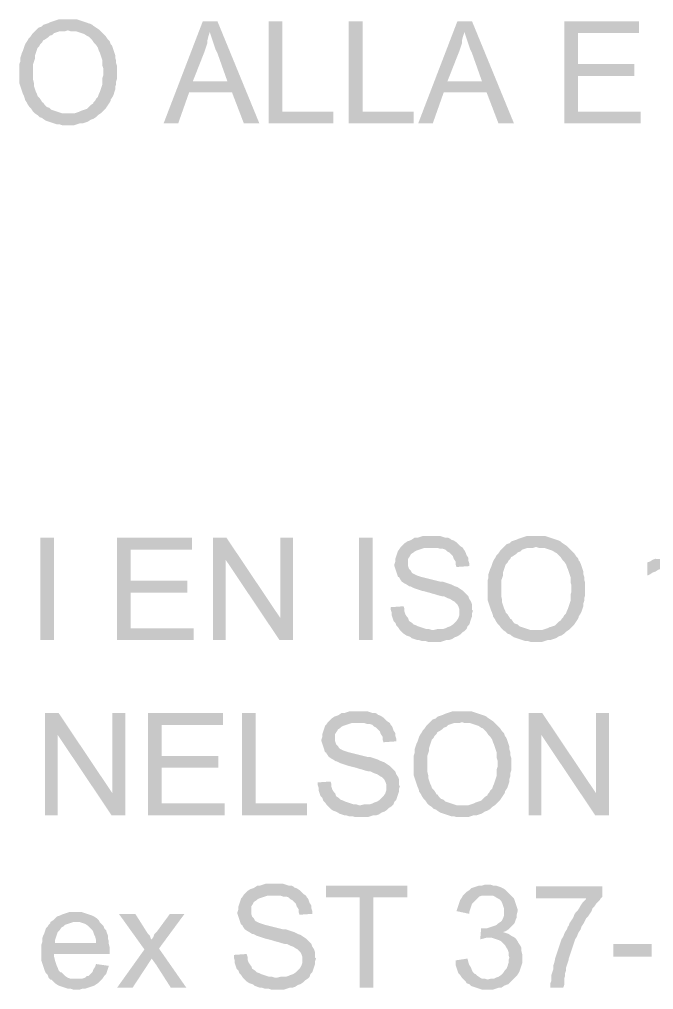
# Model space of a CAD drawing. Header units: millimetres. Extents: x -35.3 to 0.3, y 0.4 to 20.6.
# Drawn here: x -33.808 to -33.229, y 4.628 to 5.514 of the extents above; entities that cross this region are included whole.
import ezdxf

# ---------------------------------------------------------------- set-up
doc = ezdxf.new("R2010")
doc.units = ezdxf.units.MM
doc.layers.add('PDF _Riempimenti solidi', color=7, linetype='Continuous')

msp = doc.modelspace()

# ---------------------------------------------------------------- hatches: boundary and pattern name
at = {"layer": 'PDF _Riempimenti solidi', "transparency": 33554559}
for points in [[(-33.7635, 5.51351), (-33.77183, 5.51351), (-33.77433, 5.51267), (-33.77683, 5.51184), (-33.77933, 5.51101), (-33.781, 5.51017), (-33.7835, 5.50934), (-33.786, 5.50851), (-33.78767, 5.50684), (-33.79017, 5.50601), (-33.79183, 5.50434), (-33.7635, 5.50351), (-33.761, 5.50267), (-33.756, 5.50267), (-33.7535, 5.50184), (-33.751, 5.50101), (-33.7485, 5.50017), (-33.746, 5.49851), (-33.74433, 5.49767), (-33.741, 5.49434), (-33.73933, 5.49184), (-33.73767, 5.49017), (-33.736, 5.48767), (-33.73517, 5.48517), (-33.73433, 5.48351), (-33.73183, 5.47601), (-33.73183, 5.47101), (-33.731, 5.46851), (-33.731, 5.46267), (-33.73183, 5.46017), (-33.73183, 5.45434), (-33.73267, 5.45184), (-33.7335, 5.44934), (-33.73433, 5.44684), (-33.73517, 5.44517), (-33.736, 5.44267), (-33.73767, 5.44101), (-33.7385, 5.43934), (-33.74017, 5.43767), (-33.74017, 5.43684), (-33.74267, 5.43517), (-33.74433, 5.43351), (-33.746, 5.43184), (-33.7485, 5.43101), (-33.751, 5.43017), (-33.75267, 5.42934), (-33.75517, 5.42851), (-33.75767, 5.42767), (-33.7635, 5.42767), (-33.7335, 5.42767), (-33.73183, 5.42934), (-33.73017, 5.43101), (-33.7285, 5.43267), (-33.72683, 5.43517), (-33.72517, 5.43767), (-33.72433, 5.43934), (-33.72433, 5.44017), (-33.72267, 5.44267), (-33.72183, 5.44434), (-33.721, 5.44684), (-33.72017, 5.44934), (-33.72017, 5.45184), (-33.71933, 5.45434), (-33.71933, 5.45684), (-33.7185, 5.45934), (-33.7185, 5.47101), (-33.71933, 5.47351), (-33.71933, 5.47601), (-33.72017, 5.47851), (-33.72017, 5.48101), (-33.721, 5.48351), (-33.72183, 5.48601), (-33.72267, 5.48851), (-33.7235, 5.49017), (-33.72433, 5.49101), (-33.72517, 5.49351), (-33.72683, 5.49517), (-33.7285, 5.49767), (-33.73017, 5.49934), (-33.7335, 5.50267), (-33.73517, 5.50434), (-33.73767, 5.50601), (-33.74017, 5.50767), (-33.741, 5.50851), (-33.74267, 5.50934), (-33.74517, 5.51017), (-33.74767, 5.51101), (-33.75017, 5.51184), (-33.75267, 5.51267), (-33.75517, 5.51351), (-33.76017, 5.51351)], [(-33.62683, 5.51184), (-33.64017, 5.51184), (-33.676, 5.41851), (-33.66267, 5.41851), (-33.65267, 5.44684), (-33.6135, 5.44684), (-33.64933, 5.45684), (-33.6385, 5.48434), (-33.63767, 5.48684), (-33.63683, 5.48934), (-33.636, 5.49184), (-33.636, 5.49434), (-33.63517, 5.49767), (-33.6335, 5.50267)], [(-33.62683, 5.51184), (-33.6335, 5.50267), (-33.6335, 5.50101), (-33.63267, 5.49851), (-33.63183, 5.49601), (-33.631, 5.49351), (-33.63017, 5.49101), (-33.6285, 5.48601), (-33.62683, 5.48267), (-33.61767, 5.45684), (-33.64933, 5.45684), (-33.6135, 5.44684), (-33.60267, 5.41851), (-33.5885, 5.41851)], [(-33.56767, 5.51184), (-33.58017, 5.51184), (-33.58017, 5.41851), (-33.521, 5.41851), (-33.521, 5.42934), (-33.56767, 5.42934)], [(-33.49433, 5.51184), (-33.50683, 5.51184), (-33.50683, 5.41851), (-33.44767, 5.41851), (-33.44767, 5.42934), (-33.49433, 5.42934)], [(-33.39433, 5.51184), (-33.40767, 5.51184), (-33.4435, 5.41851), (-33.43017, 5.41851), (-33.42017, 5.44684), (-33.381, 5.44684), (-33.41683, 5.45684), (-33.406, 5.48434), (-33.40433, 5.48934), (-33.4035, 5.49184), (-33.4035, 5.49434), (-33.40267, 5.49767), (-33.40183, 5.50017), (-33.401, 5.50267)], [(-33.39433, 5.51184), (-33.401, 5.50267), (-33.401, 5.50101), (-33.3985, 5.49351), (-33.39767, 5.49101), (-33.39683, 5.48851), (-33.396, 5.48601), (-33.39433, 5.48267), (-33.38517, 5.45684), (-33.41683, 5.45684), (-33.381, 5.44684), (-33.37017, 5.41851), (-33.356, 5.41851)], [(-33.24183, 5.51184), (-33.31017, 5.51184), (-33.31017, 5.41851), (-33.24017, 5.41851), (-33.24017, 5.42934), (-33.29767, 5.42934), (-33.29767, 5.46184), (-33.246, 5.46184), (-33.246, 5.47267), (-33.29767, 5.47267), (-33.29767, 5.50101), (-33.24183, 5.50101)], [(-33.79183, 5.50434), (-33.7935, 5.50267), (-33.796, 5.50017), (-33.79767, 5.49767), (-33.79933, 5.49601), (-33.80017, 5.49434), (-33.80183, 5.49184), (-33.80267, 5.49017), (-33.80433, 5.48517), (-33.80517, 5.48351), (-33.806, 5.48101), (-33.80683, 5.47851), (-33.80683, 5.47517), (-33.80767, 5.47267), (-33.80767, 5.45517), (-33.80683, 5.45267), (-33.806, 5.45017), (-33.80517, 5.44767), (-33.80433, 5.44517), (-33.8035, 5.44351), (-33.80267, 5.44101), (-33.80267, 5.44017), (-33.801, 5.43767), (-33.80017, 5.43601), (-33.7985, 5.43351), (-33.79683, 5.43184), (-33.79517, 5.42934), (-33.7935, 5.42767), (-33.791, 5.42601), (-33.78933, 5.42434), (-33.78683, 5.42351), (-33.786, 5.42267), (-33.7835, 5.42101), (-33.7785, 5.41934), (-33.776, 5.41851), (-33.7735, 5.41767), (-33.771, 5.41767), (-33.7685, 5.41684), (-33.75767, 5.41684), (-33.75517, 5.41767), (-33.75267, 5.41851), (-33.75017, 5.41851), (-33.74767, 5.41934), (-33.74517, 5.42017), (-33.74267, 5.42184), (-33.74017, 5.42267), (-33.73767, 5.42434), (-33.736, 5.42601), (-33.7335, 5.42767), (-33.7685, 5.42767), (-33.771, 5.42851), (-33.7735, 5.42934), (-33.776, 5.43017), (-33.7785, 5.43101), (-33.78017, 5.43267), (-33.78267, 5.43351), (-33.78433, 5.43517), (-33.786, 5.43767), (-33.78683, 5.43767), (-33.78767, 5.43934), (-33.78933, 5.44184), (-33.791, 5.44351), (-33.79183, 5.44601), (-33.79267, 5.44767), (-33.7935, 5.45017), (-33.79433, 5.45267), (-33.79433, 5.45517), (-33.79517, 5.45851), (-33.79517, 5.47267), (-33.7935, 5.47767), (-33.7935, 5.48017), (-33.79267, 5.48267), (-33.79183, 5.48517), (-33.791, 5.48767), (-33.78933, 5.48934), (-33.7885, 5.49101), (-33.78683, 5.49267), (-33.786, 5.49434), (-33.78433, 5.49517), (-33.78183, 5.49684), (-33.78017, 5.49851), (-33.77767, 5.49934), (-33.776, 5.50101), (-33.7735, 5.50184), (-33.771, 5.50267), (-33.766, 5.50267), (-33.7635, 5.50351)], [(-33.43183, 5.04184), (-33.43933, 5.04184), (-33.44183, 5.04101), (-33.44433, 5.04017), (-33.44683, 5.04017), (-33.44933, 5.03851), (-33.451, 5.03767), (-33.4535, 5.03684), (-33.456, 5.03517), (-33.45767, 5.03351), (-33.45933, 5.03184), (-33.461, 5.02934), (-33.46183, 5.02851), (-33.4635, 5.02351), (-33.46433, 5.02101), (-33.46433, 5.01851), (-33.46517, 5.01601), (-33.46517, 5.01434), (-33.46433, 5.01184), (-33.4635, 5.00934), (-33.46183, 5.00434), (-33.461, 5.00434), (-33.46017, 5.00267), (-33.4585, 5.00017), (-33.456, 4.99851), (-33.45433, 4.99767), (-33.45183, 4.99601), (-33.451, 4.99601), (-33.44933, 4.99517), (-33.44767, 4.99434), (-33.44517, 4.99351), (-33.44267, 4.99267), (-33.44017, 4.99184), (-33.43683, 4.99101), (-33.4335, 4.99017), (-33.431, 4.98934), (-33.42767, 4.98851), (-33.42517, 4.98767), (-33.42183, 4.98684), (-33.42017, 4.98684), (-33.4185, 4.98601), (-33.41683, 4.98517), (-33.41433, 4.98434), (-33.41183, 4.98267), (-33.41017, 4.98184), (-33.4085, 4.98017), (-33.40767, 4.97934), (-33.40683, 4.97767), (-33.406, 4.97517), (-33.406, 4.96934), (-33.40683, 4.96684), (-33.4085, 4.96434), (-33.41183, 4.96101), (-33.41433, 4.95934), (-33.41683, 4.95851), (-33.4185, 4.95767), (-33.421, 4.95684), (-33.426, 4.95684), (-33.42933, 4.95601), (-33.46017, 4.95601), (-33.45683, 4.95267), (-33.45433, 4.95101), (-33.45183, 4.95017), (-33.45017, 4.94934), (-33.44933, 4.94851), (-33.44683, 4.94767), (-33.44433, 4.94684), (-33.44267, 4.94684), (-33.44017, 4.94601), (-33.43683, 4.94601), (-33.43433, 4.94517), (-33.42267, 4.94517), (-33.42017, 4.94601), (-33.41767, 4.94684), (-33.41517, 4.94684), (-33.41267, 4.94767), (-33.41017, 4.94934), (-33.40767, 4.95017), (-33.40517, 4.95184), (-33.4035, 4.95351), (-33.401, 4.95517), (-33.39933, 4.95684), (-33.3985, 4.95934), (-33.39683, 4.96101), (-33.396, 4.96351), (-33.39517, 4.96601), (-33.39433, 4.96851), (-33.39433, 4.97101), (-33.3935, 4.97351), (-33.39433, 4.97434), (-33.39433, 4.97934), (-33.39517, 4.98184), (-33.39683, 4.98434), (-33.39767, 4.98684), (-33.401, 4.99017), (-33.40267, 4.99184), (-33.40517, 4.99351), (-33.40767, 4.99517), (-33.41017, 4.99601), (-33.41183, 4.99684), (-33.4135, 4.99767), (-33.4185, 4.99934), (-33.421, 5.00017), (-33.4235, 5.00017), (-33.44017, 5.00434), (-33.44267, 5.00517), (-33.44517, 5.00601), (-33.4485, 5.00767), (-33.44933, 5.00851), (-33.45017, 5.01017), (-33.45183, 5.01184), (-33.45267, 5.01434), (-33.45267, 5.02101), (-33.451, 5.02351), (-33.45017, 5.02517), (-33.44767, 5.02684), (-33.44683, 5.02767), (-33.44517, 5.02851), (-33.44267, 5.02934), (-33.44017, 5.03017), (-33.43767, 5.03101), (-33.40267, 5.03101), (-33.40517, 5.03267), (-33.40683, 5.03434), (-33.4085, 5.03601), (-33.411, 5.03767), (-33.4135, 5.03851), (-33.41433, 5.03934), (-33.416, 5.04017), (-33.4185, 5.04017), (-33.421, 5.04101), (-33.4235, 5.04184), (-33.42933, 5.04184)], [(-33.336, 5.04184), (-33.34433, 5.04184), (-33.34933, 5.04017), (-33.35183, 5.03934), (-33.3535, 5.03851), (-33.356, 5.03767), (-33.3585, 5.03684), (-33.36017, 5.03517), (-33.36267, 5.03434), (-33.36433, 5.03267), (-33.336, 5.03184), (-33.3335, 5.03101), (-33.3285, 5.03101), (-33.3235, 5.02934), (-33.321, 5.02851), (-33.3185, 5.02684), (-33.31683, 5.02601), (-33.3135, 5.02267), (-33.31183, 5.02017), (-33.31017, 5.01851), (-33.3085, 5.01601), (-33.30767, 5.01351), (-33.30683, 5.01184), (-33.306, 5.00934), (-33.30517, 5.00684), (-33.30433, 5.00434), (-33.30433, 4.99934), (-33.3035, 4.99684), (-33.3035, 4.99101), (-33.30433, 4.98851), (-33.30433, 4.98267), (-33.30517, 4.98017), (-33.306, 4.97767), (-33.30683, 4.97517), (-33.30767, 4.97351), (-33.3085, 4.97101), (-33.31017, 4.96934), (-33.311, 4.96767), (-33.31267, 4.96601), (-33.31267, 4.96517), (-33.31517, 4.96351), (-33.31683, 4.96184), (-33.3185, 4.96017), (-33.321, 4.95934), (-33.3235, 4.95851), (-33.32517, 4.95767), (-33.32767, 4.95684), (-33.33017, 4.95601), (-33.336, 4.95601), (-33.306, 4.95601), (-33.30433, 4.95767), (-33.301, 4.96101), (-33.29933, 4.96351), (-33.29767, 4.96601), (-33.29683, 4.96767), (-33.29683, 4.96851), (-33.29517, 4.97101), (-33.29433, 4.97267), (-33.29267, 4.97767), (-33.29267, 4.98017), (-33.29183, 4.98267), (-33.29183, 4.98517), (-33.291, 4.98767), (-33.291, 4.99934), (-33.29183, 5.00184), (-33.29183, 5.00434), (-33.29267, 5.00684), (-33.29267, 5.00934), (-33.2935, 5.01184), (-33.29433, 5.01434), (-33.29517, 5.01684), (-33.296, 5.01851), (-33.29683, 5.01934), (-33.29767, 5.02184), (-33.29933, 5.02351), (-33.301, 5.02601), (-33.30433, 5.02934), (-33.30767, 5.03267), (-33.31017, 5.03434), (-33.31267, 5.03601), (-33.3135, 5.03684), (-33.31517, 5.03767), (-33.31767, 5.03851), (-33.32017, 5.03934), (-33.32517, 5.04101), (-33.32767, 5.04184), (-33.33267, 5.04184)], [(-33.776, 4.94684), (-33.776, 5.04017), (-33.7885, 5.04017), (-33.7885, 4.94684)], [(-33.65017, 5.04017), (-33.7185, 5.04017), (-33.7185, 4.94684), (-33.6485, 4.94684), (-33.6485, 4.95767), (-33.706, 4.95767), (-33.706, 4.99017), (-33.65433, 4.99017), (-33.65433, 5.00101), (-33.706, 5.00101), (-33.706, 5.02934), (-33.65017, 5.02934)], [(-33.6185, 5.04017), (-33.631, 5.04017), (-33.631, 4.94684), (-33.61933, 4.94684), (-33.61933, 5.02017)], [(-33.6185, 5.04017), (-33.61933, 5.02017), (-33.57017, 4.94684), (-33.56933, 4.96684)], [(-33.55767, 5.04017), (-33.56933, 5.04017), (-33.56933, 4.96684), (-33.57017, 4.94684), (-33.55767, 4.94684)], [(-33.48517, 4.94684), (-33.48517, 5.04017), (-33.49767, 5.04017), (-33.49767, 4.94684)], [(-33.36433, 5.03267), (-33.366, 5.03101), (-33.36767, 5.02934), (-33.3685, 5.02851), (-33.37017, 5.02601), (-33.37183, 5.02434), (-33.37267, 5.02267), (-33.37433, 5.02017), (-33.37517, 5.01851), (-33.376, 5.01601), (-33.37683, 5.01351), (-33.37767, 5.01184), (-33.37933, 5.00684), (-33.37933, 5.00351), (-33.38017, 5.00101), (-33.38017, 4.98351), (-33.37683, 4.97351), (-33.376, 4.97184), (-33.37517, 4.96934), (-33.37517, 4.96851), (-33.3735, 4.96601), (-33.37267, 4.96434), (-33.371, 4.96184), (-33.36933, 4.96017), (-33.36767, 4.95767), (-33.366, 4.95601), (-33.3635, 4.95434), (-33.36183, 4.95267), (-33.35933, 4.95184), (-33.3585, 4.95101), (-33.356, 4.94934), (-33.351, 4.94767), (-33.3485, 4.94684), (-33.346, 4.94601), (-33.3435, 4.94601), (-33.341, 4.94517), (-33.33017, 4.94517), (-33.32767, 4.94601), (-33.32517, 4.94684), (-33.32267, 4.94684), (-33.32017, 4.94767), (-33.31767, 4.94851), (-33.31517, 4.95017), (-33.31267, 4.95101), (-33.31017, 4.95267), (-33.3085, 4.95434), (-33.306, 4.95601), (-33.341, 4.95601), (-33.346, 4.95767), (-33.3485, 4.95851), (-33.351, 4.95934), (-33.35267, 4.96101), (-33.35517, 4.96184), (-33.35683, 4.96351), (-33.3585, 4.96601), (-33.35933, 4.96601), (-33.36017, 4.96767), (-33.36183, 4.97017), (-33.3635, 4.97184), (-33.36433, 4.97434), (-33.36517, 4.97601), (-33.36683, 4.98101), (-33.36683, 4.98351), (-33.36767, 4.98684), (-33.36767, 5.00101), (-33.36683, 5.00351), (-33.366, 5.00601), (-33.366, 5.00851), (-33.36517, 5.01101), (-33.36433, 5.01351), (-33.3635, 5.01601), (-33.36183, 5.01767), (-33.361, 5.01934), (-33.35933, 5.02101), (-33.3585, 5.02267), (-33.35683, 5.02351), (-33.35433, 5.02517), (-33.35267, 5.02684), (-33.35017, 5.02767), (-33.3485, 5.02934), (-33.346, 5.03017), (-33.3435, 5.03101), (-33.3385, 5.03101), (-33.336, 5.03184)], [(-33.40267, 5.03101), (-33.431, 5.03101), (-33.426, 5.03101), (-33.4235, 5.03017), (-33.421, 5.03017), (-33.4185, 5.02934), (-33.41683, 5.02767), (-33.41517, 5.02684), (-33.41183, 5.02351), (-33.411, 5.02101), (-33.40933, 5.01851), (-33.40933, 5.01601), (-33.4085, 5.01351), (-33.39683, 5.01434), (-33.39683, 5.01684), (-33.39767, 5.01934), (-33.39767, 5.02184), (-33.39933, 5.02434), (-33.40017, 5.02684), (-33.401, 5.02851), (-33.40183, 5.02934)], [(-33.22683, 5.02101), (-33.22933, 5.02017), (-33.23183, 5.01851), (-33.23433, 5.01767), (-33.23433, 5.00601), (-33.2335, 5.00601), (-33.23183, 5.00684), (-33.22933, 5.00851), (-33.22683, 5.00934), (-33.22433, 5.01101), (-33.22183, 5.01184), (-33.22183, 5.01267), (-33.21933, 5.01434), (-33.21683, 5.01517), (-33.21517, 5.01684), (-33.21267, 5.01851), (-33.211, 5.02017)], [(-33.45683, 4.97767), (-33.4685, 4.97684), (-33.4685, 4.97434), (-33.46767, 4.97184), (-33.46767, 4.96934), (-33.466, 4.96434), (-33.46433, 4.96267), (-33.4635, 4.96017), (-33.46183, 4.95851), (-33.46017, 4.95601), (-33.42933, 4.95601), (-33.431, 4.95601), (-33.4335, 4.95684), (-33.436, 4.95684), (-33.4385, 4.95767), (-33.441, 4.95851), (-33.4435, 4.95934), (-33.44517, 4.96017), (-33.44767, 4.96101), (-33.44933, 4.96267), (-33.45183, 4.96434), (-33.45267, 4.96684), (-33.4535, 4.96767), (-33.45517, 4.97017), (-33.456, 4.97267), (-33.456, 4.97517)], [(-33.4985, 4.88184), (-33.506, 4.88184), (-33.5085, 4.88101), (-33.511, 4.88017), (-33.5135, 4.88017), (-33.516, 4.87851), (-33.51767, 4.87767), (-33.52017, 4.87684), (-33.52267, 4.87517), (-33.526, 4.87184), (-33.52767, 4.86934), (-33.5285, 4.86851), (-33.52933, 4.86601), (-33.531, 4.86101), (-33.531, 4.85851), (-33.53183, 4.85601), (-33.53183, 4.85434), (-33.52933, 4.84684), (-33.5285, 4.84434), (-33.52767, 4.84434), (-33.52683, 4.84267), (-33.52517, 4.84017), (-33.52267, 4.83851), (-33.521, 4.83767), (-33.5185, 4.83601), (-33.51767, 4.83601), (-33.516, 4.83517), (-33.51433, 4.83434), (-33.51183, 4.83351), (-33.50933, 4.83267), (-33.50683, 4.83184), (-33.50017, 4.83017), (-33.49767, 4.82934), (-33.49433, 4.82851), (-33.49183, 4.82767), (-33.4885, 4.82684), (-33.48683, 4.82684), (-33.4835, 4.82517), (-33.481, 4.82434), (-33.4785, 4.82267), (-33.47683, 4.82184), (-33.47433, 4.81934), (-33.4735, 4.81767), (-33.47267, 4.81517), (-33.47267, 4.80934), (-33.4735, 4.80684), (-33.47517, 4.80434), (-33.47683, 4.80267), (-33.4785, 4.80101), (-33.481, 4.79934), (-33.4835, 4.79851), (-33.48517, 4.79767), (-33.48767, 4.79684), (-33.49267, 4.79684), (-33.496, 4.79601), (-33.52683, 4.79601), (-33.52517, 4.79434), (-33.5235, 4.79267), (-33.521, 4.79101), (-33.5185, 4.79017), (-33.51683, 4.78934), (-33.516, 4.78851), (-33.511, 4.78684), (-33.50933, 4.78684), (-33.50683, 4.78601), (-33.5035, 4.78601), (-33.501, 4.78517), (-33.48933, 4.78517), (-33.48683, 4.78601), (-33.48433, 4.78684), (-33.48183, 4.78684), (-33.47933, 4.78767), (-33.47683, 4.78934), (-33.47433, 4.79017), (-33.47183, 4.79184), (-33.47017, 4.79351), (-33.46767, 4.79517), (-33.466, 4.79684), (-33.46517, 4.79934), (-33.4635, 4.80101), (-33.46267, 4.80351), (-33.46183, 4.80601), (-33.461, 4.80851), (-33.461, 4.81101), (-33.46017, 4.81351), (-33.461, 4.81434), (-33.461, 4.81934), (-33.46183, 4.82184), (-33.4635, 4.82434), (-33.46433, 4.82684), (-33.466, 4.82851), (-33.46933, 4.83184), (-33.47433, 4.83517), (-33.47683, 4.83601), (-33.48017, 4.83767), (-33.48267, 4.83851), (-33.48767, 4.84017), (-33.49017, 4.84017), (-33.50683, 4.84434), (-33.50933, 4.84517), (-33.51183, 4.84601), (-33.51517, 4.84767), (-33.516, 4.84851), (-33.51683, 4.85017), (-33.5185, 4.85184), (-33.51933, 4.85434), (-33.51933, 4.86101), (-33.51767, 4.86351), (-33.51683, 4.86517), (-33.51433, 4.86684), (-33.5135, 4.86767), (-33.51183, 4.86851), (-33.50933, 4.86934), (-33.50433, 4.87101), (-33.46933, 4.87101), (-33.47183, 4.87267), (-33.4735, 4.87434), (-33.47517, 4.87601), (-33.47767, 4.87767), (-33.48017, 4.87851), (-33.481, 4.87934), (-33.48267, 4.88017), (-33.48517, 4.88017), (-33.48767, 4.88101), (-33.49017, 4.88184), (-33.496, 4.88184)], [(-33.4035, 4.88184), (-33.41183, 4.88184), (-33.41433, 4.88101), (-33.41933, 4.87934), (-33.421, 4.87851), (-33.426, 4.87684), (-33.42767, 4.87517), (-33.43017, 4.87434), (-33.43183, 4.87267), (-33.4035, 4.87184), (-33.401, 4.87101), (-33.396, 4.87101), (-33.3935, 4.87017), (-33.391, 4.86934), (-33.3885, 4.86851), (-33.386, 4.86684), (-33.38433, 4.86601), (-33.38267, 4.86434), (-33.381, 4.86267), (-33.37933, 4.86017), (-33.37767, 4.85851), (-33.376, 4.85601), (-33.37517, 4.85351), (-33.37433, 4.85184), (-33.3735, 4.84934), (-33.37267, 4.84684), (-33.37183, 4.84434), (-33.37183, 4.83934), (-33.371, 4.83684), (-33.371, 4.83101), (-33.37183, 4.82851), (-33.37183, 4.82267), (-33.3735, 4.81767), (-33.37433, 4.81517), (-33.37517, 4.81351), (-33.376, 4.81101), (-33.37767, 4.80934), (-33.3785, 4.80767), (-33.38017, 4.80601), (-33.38017, 4.80517), (-33.38267, 4.80351), (-33.386, 4.80017), (-33.391, 4.79851), (-33.39267, 4.79767), (-33.39767, 4.79601), (-33.4035, 4.79601), (-33.3735, 4.79601), (-33.37017, 4.79934), (-33.3685, 4.80101), (-33.36683, 4.80351), (-33.36517, 4.80601), (-33.36433, 4.80767), (-33.36433, 4.80851), (-33.36267, 4.81101), (-33.36183, 4.81267), (-33.361, 4.81517), (-33.36017, 4.81767), (-33.36017, 4.82017), (-33.35933, 4.82267), (-33.35933, 4.82517), (-33.3585, 4.82767), (-33.3585, 4.83934), (-33.35933, 4.84184), (-33.35933, 4.84434), (-33.36017, 4.84684), (-33.36017, 4.84934), (-33.361, 4.85184), (-33.36183, 4.85434), (-33.36267, 4.85684), (-33.3635, 4.85851), (-33.36433, 4.85934), (-33.36517, 4.86184), (-33.36683, 4.86351), (-33.3685, 4.86601), (-33.37017, 4.86767), (-33.3735, 4.87101), (-33.37517, 4.87267), (-33.37767, 4.87434), (-33.38017, 4.87601), (-33.381, 4.87684), (-33.38267, 4.87767), (-33.38767, 4.87934), (-33.39017, 4.88017), (-33.39267, 4.88101), (-33.39517, 4.88184), (-33.40017, 4.88184)], [(-33.77183, 4.88017), (-33.78433, 4.88017), (-33.78433, 4.78684), (-33.77267, 4.78684), (-33.77267, 4.86017)], [(-33.77183, 4.88017), (-33.77267, 4.86017), (-33.7235, 4.78684), (-33.72267, 4.80684)], [(-33.711, 4.88017), (-33.72267, 4.88017), (-33.72267, 4.80684), (-33.7235, 4.78684), (-33.711, 4.78684)], [(-33.62183, 4.88017), (-33.69017, 4.88017), (-33.69017, 4.78684), (-33.62017, 4.78684), (-33.62017, 4.79767), (-33.67767, 4.79767), (-33.67767, 4.83017), (-33.626, 4.83017), (-33.626, 4.84101), (-33.67767, 4.84101), (-33.67767, 4.86934), (-33.62183, 4.86934)], [(-33.59183, 4.88017), (-33.60433, 4.88017), (-33.60433, 4.78684), (-33.54517, 4.78684), (-33.54517, 4.79767), (-33.59183, 4.79767)], [(-33.43183, 4.87267), (-33.436, 4.86851), (-33.43767, 4.86601), (-33.43933, 4.86434), (-33.44017, 4.86267), (-33.44183, 4.86017), (-33.44267, 4.85851), (-33.4435, 4.85601), (-33.44433, 4.85351), (-33.44517, 4.85184), (-33.44683, 4.84684), (-33.44683, 4.84351), (-33.44767, 4.84101), (-33.44767, 4.82351), (-33.44517, 4.81601), (-33.44433, 4.81351), (-33.4435, 4.81184), (-33.44267, 4.80934), (-33.44267, 4.80851), (-33.441, 4.80601), (-33.44017, 4.80434), (-33.4385, 4.80184), (-33.43683, 4.80017), (-33.43517, 4.79767), (-33.4335, 4.79601), (-33.431, 4.79434), (-33.42933, 4.79267), (-33.42683, 4.79184), (-33.426, 4.79101), (-33.4235, 4.78934), (-33.421, 4.78851), (-33.4185, 4.78767), (-33.4135, 4.78601), (-33.411, 4.78601), (-33.4085, 4.78517), (-33.39767, 4.78517), (-33.39267, 4.78684), (-33.39017, 4.78684), (-33.38767, 4.78767), (-33.38517, 4.78851), (-33.38267, 4.79017), (-33.38017, 4.79101), (-33.37767, 4.79267), (-33.376, 4.79434), (-33.3735, 4.79601), (-33.4085, 4.79601), (-33.411, 4.79684), (-33.4135, 4.79767), (-33.4185, 4.79934), (-33.42017, 4.80101), (-33.42267, 4.80184), (-33.42433, 4.80351), (-33.426, 4.80601), (-33.42683, 4.80601), (-33.42767, 4.80767), (-33.42933, 4.81017), (-33.431, 4.81184), (-33.43183, 4.81434), (-33.43267, 4.81601), (-33.43433, 4.82101), (-33.43433, 4.82351), (-33.43517, 4.82684), (-33.43517, 4.84101), (-33.43433, 4.84351), (-33.4335, 4.84601), (-33.4335, 4.84851), (-33.43183, 4.85351), (-33.431, 4.85601), (-33.42933, 4.85767), (-33.4285, 4.85934), (-33.42683, 4.86101), (-33.426, 4.86267), (-33.42433, 4.86351), (-33.42183, 4.86517), (-33.42017, 4.86684), (-33.41767, 4.86767), (-33.416, 4.86934), (-33.4135, 4.87017), (-33.411, 4.87101), (-33.406, 4.87101), (-33.4035, 4.87184)], [(-33.33017, 4.88017), (-33.34267, 4.88017), (-33.34267, 4.78684), (-33.331, 4.78684), (-33.331, 4.86017)], [(-33.33017, 4.88017), (-33.331, 4.86017), (-33.28183, 4.78684), (-33.281, 4.80684)], [(-33.26933, 4.88017), (-33.281, 4.88017), (-33.281, 4.80684), (-33.28183, 4.78684), (-33.26933, 4.78684)], [(-33.46933, 4.87101), (-33.49767, 4.87101), (-33.49267, 4.87101), (-33.49017, 4.87017), (-33.48767, 4.87017), (-33.48517, 4.86934), (-33.4835, 4.86767), (-33.48183, 4.86684), (-33.48017, 4.86517), (-33.4785, 4.86351), (-33.47767, 4.86101), (-33.476, 4.85851), (-33.476, 4.85601), (-33.47517, 4.85351), (-33.4635, 4.85434), (-33.4635, 4.85684), (-33.46433, 4.85934), (-33.46433, 4.86184), (-33.466, 4.86434), (-33.46683, 4.86684), (-33.46767, 4.86851), (-33.4685, 4.86934)], [(-33.5235, 4.81767), (-33.53517, 4.81684), (-33.53517, 4.81434), (-33.53433, 4.81184), (-33.53433, 4.80934), (-33.5335, 4.80684), (-33.53267, 4.80434), (-33.531, 4.80267), (-33.53017, 4.80017), (-33.5285, 4.79851), (-33.52683, 4.79601), (-33.496, 4.79601), (-33.49767, 4.79601), (-33.50017, 4.79684), (-33.50267, 4.79684), (-33.50517, 4.79767), (-33.50767, 4.79851), (-33.51017, 4.79934), (-33.51183, 4.80017), (-33.51433, 4.80101), (-33.516, 4.80267), (-33.5185, 4.80434), (-33.51933, 4.80684), (-33.52017, 4.80767), (-33.52183, 4.81017), (-33.52267, 4.81267), (-33.52267, 4.81517)], [(-33.57517, 4.72434), (-33.58267, 4.72434), (-33.58517, 4.72351), (-33.58767, 4.72267), (-33.59017, 4.72267), (-33.59267, 4.72101), (-33.59433, 4.72017), (-33.59683, 4.71934), (-33.59933, 4.71767), (-33.60267, 4.71434), (-33.60433, 4.71184), (-33.60517, 4.71101), (-33.60767, 4.70351), (-33.60767, 4.70101), (-33.6085, 4.69851), (-33.6085, 4.69684), (-33.60517, 4.68684), (-33.60433, 4.68684), (-33.6035, 4.68517), (-33.60183, 4.68267), (-33.59933, 4.68101), (-33.59767, 4.68017), (-33.59517, 4.67851), (-33.59433, 4.67851), (-33.591, 4.67684), (-33.5885, 4.67601), (-33.586, 4.67517), (-33.5835, 4.67434), (-33.57683, 4.67267), (-33.57433, 4.67184), (-33.571, 4.67101), (-33.5685, 4.67017), (-33.56517, 4.66934), (-33.5635, 4.66934), (-33.56017, 4.66767), (-33.55767, 4.66684), (-33.55517, 4.66517), (-33.5535, 4.66434), (-33.551, 4.66184), (-33.55017, 4.66017), (-33.54933, 4.65767), (-33.54933, 4.65184), (-33.55017, 4.64934), (-33.55183, 4.64684), (-33.5535, 4.64517), (-33.55517, 4.64351), (-33.55767, 4.64184), (-33.56017, 4.64101), (-33.56183, 4.64017), (-33.56433, 4.63934), (-33.56933, 4.63934), (-33.57267, 4.63851), (-33.6035, 4.63851), (-33.60183, 4.63684), (-33.60017, 4.63517), (-33.59767, 4.63351), (-33.59517, 4.63267), (-33.5935, 4.63184), (-33.59267, 4.63101), (-33.58767, 4.62934), (-33.586, 4.62934), (-33.5835, 4.62851), (-33.58017, 4.62851), (-33.57767, 4.62767), (-33.566, 4.62767), (-33.5635, 4.62851), (-33.561, 4.62934), (-33.5585, 4.62934), (-33.556, 4.63017), (-33.5535, 4.63184), (-33.551, 4.63267), (-33.5485, 4.63434), (-33.54683, 4.63601), (-33.54433, 4.63767), (-33.54267, 4.63934), (-33.54183, 4.64184), (-33.54017, 4.64351), (-33.53767, 4.65101), (-33.53767, 4.65351), (-33.53683, 4.65601), (-33.53767, 4.65684), (-33.53767, 4.66184), (-33.5385, 4.66434), (-33.54017, 4.66684), (-33.541, 4.66934), (-33.54267, 4.67101), (-33.546, 4.67434), (-33.551, 4.67767), (-33.5535, 4.67851), (-33.55517, 4.67934), (-33.55683, 4.68017), (-33.55933, 4.68101), (-33.56433, 4.68267), (-33.56683, 4.68267), (-33.57017, 4.68351), (-33.5735, 4.68434), (-33.5835, 4.68684), (-33.586, 4.68767), (-33.5885, 4.68851), (-33.59183, 4.69017), (-33.59267, 4.69101), (-33.5935, 4.69267), (-33.59517, 4.69434), (-33.596, 4.69684), (-33.596, 4.70351), (-33.59433, 4.70601), (-33.5935, 4.70767), (-33.591, 4.70934), (-33.59017, 4.71017), (-33.5885, 4.71101), (-33.586, 4.71184), (-33.581, 4.71351), (-33.546, 4.71351), (-33.5485, 4.71517), (-33.55017, 4.71684), (-33.55183, 4.71851), (-33.55433, 4.72017), (-33.55683, 4.72101), (-33.55767, 4.72184), (-33.55933, 4.72267), (-33.56183, 4.72267), (-33.56433, 4.72351), (-33.56683, 4.72434), (-33.57267, 4.72434)], [(-33.4535, 4.72267), (-33.52767, 4.72267), (-33.52767, 4.71184), (-33.49683, 4.71184), (-33.49683, 4.62934), (-33.48433, 4.62934), (-33.48433, 4.71184), (-33.4535, 4.71184)], [(-33.38017, 4.72351), (-33.38267, 4.72351), (-33.38517, 4.72267), (-33.38767, 4.72267), (-33.39017, 4.72184), (-33.39267, 4.72101), (-33.39517, 4.72017), (-33.39683, 4.71851), (-33.39933, 4.71684), (-33.401, 4.71517), (-33.38017, 4.71351), (-33.37517, 4.71351), (-33.3735, 4.71267), (-33.371, 4.71101), (-33.36933, 4.71017), (-33.36767, 4.70851), (-33.36683, 4.70684), (-33.36517, 4.70184), (-33.36517, 4.69517), (-33.366, 4.69267), (-33.36683, 4.69101), (-33.3685, 4.68934), (-33.371, 4.68767), (-33.37183, 4.68684), (-33.3735, 4.68601), (-33.376, 4.68517), (-33.3785, 4.68434), (-33.381, 4.68351), (-33.3835, 4.68351), (-33.361, 4.68267), (-33.35933, 4.68434), (-33.356, 4.68767), (-33.35517, 4.68934), (-33.35433, 4.69184), (-33.3535, 4.69351), (-33.3535, 4.69601), (-33.35267, 4.69934), (-33.35267, 4.70101), (-33.3535, 4.70351), (-33.35433, 4.70601), (-33.35517, 4.70851), (-33.356, 4.71101), (-33.3585, 4.71351), (-33.36183, 4.71684), (-33.3635, 4.71851), (-33.366, 4.72017), (-33.36767, 4.72101), (-33.37017, 4.72184), (-33.37267, 4.72267), (-33.37517, 4.72267), (-33.37767, 4.72351)], [(-33.27517, 4.72184), (-33.336, 4.72184), (-33.336, 4.71101), (-33.29017, 4.71101), (-33.29017, 4.71017), (-33.2935, 4.70684), (-33.29517, 4.70434), (-33.296, 4.70267), (-33.29767, 4.70017), (-33.29933, 4.69851), (-33.301, 4.69601), (-33.30183, 4.69351), (-33.3035, 4.69101), (-33.30517, 4.68851), (-33.306, 4.68601), (-33.30683, 4.68517), (-33.30767, 4.68267), (-33.30933, 4.68017), (-33.31017, 4.67851), (-33.311, 4.67601), (-33.31267, 4.67351), (-33.3135, 4.67101), (-33.31683, 4.66101), (-33.31767, 4.65851), (-33.3185, 4.65601), (-33.3185, 4.65517), (-33.31933, 4.65184), (-33.32017, 4.64934), (-33.32017, 4.64601), (-33.32183, 4.64101), (-33.32183, 4.63601), (-33.32267, 4.63351), (-33.32267, 4.62934), (-33.311, 4.62934), (-33.31017, 4.63184), (-33.31017, 4.63767), (-33.30933, 4.64017), (-33.30933, 4.64267), (-33.3085, 4.64517), (-33.3085, 4.64767), (-33.30683, 4.65267), (-33.306, 4.65517), (-33.306, 4.65601), (-33.30517, 4.65851), (-33.30433, 4.66101), (-33.30017, 4.67351), (-33.2985, 4.67601), (-33.29767, 4.67851), (-33.29683, 4.68017), (-33.29517, 4.68267), (-33.29433, 4.68517), (-33.29267, 4.68767), (-33.29183, 4.68934), (-33.29017, 4.69267), (-33.2885, 4.69434), (-33.28683, 4.69684), (-33.28517, 4.69934), (-33.28433, 4.70184), (-33.28267, 4.70351), (-33.281, 4.70601), (-33.27933, 4.70767), (-33.27767, 4.70934), (-33.27683, 4.71101), (-33.27517, 4.71267)], [(-33.546, 4.71351), (-33.57433, 4.71351), (-33.56933, 4.71351), (-33.56683, 4.71267), (-33.56433, 4.71267), (-33.56183, 4.71184), (-33.56017, 4.71017), (-33.5585, 4.70934), (-33.55683, 4.70767), (-33.55517, 4.70601), (-33.55433, 4.70351), (-33.55267, 4.70101), (-33.55267, 4.69851), (-33.55183, 4.69601), (-33.54017, 4.69684), (-33.54017, 4.69934), (-33.541, 4.70184), (-33.541, 4.70434), (-33.54267, 4.70684), (-33.5435, 4.70934), (-33.54433, 4.71101), (-33.54517, 4.71184)], [(-33.401, 4.71517), (-33.40267, 4.71351), (-33.4035, 4.71184), (-33.40517, 4.70934), (-33.40767, 4.70184), (-33.4085, 4.69934), (-33.39683, 4.69684), (-33.39683, 4.69851), (-33.396, 4.70101), (-33.39517, 4.70351), (-33.39433, 4.70601), (-33.391, 4.70934), (-33.38767, 4.71267), (-33.38517, 4.71351), (-33.38017, 4.71351)], [(-33.756, 4.69851), (-33.76183, 4.69851), (-33.76683, 4.69684), (-33.76933, 4.69601), (-33.771, 4.69517), (-33.7735, 4.69434), (-33.77517, 4.69267), (-33.77683, 4.69101), (-33.77933, 4.68934), (-33.75267, 4.68934), (-33.74767, 4.68767), (-33.74517, 4.68601), (-33.74183, 4.68267), (-33.741, 4.68184), (-33.74017, 4.68017), (-33.73933, 4.67767), (-33.7385, 4.67601), (-33.73767, 4.67267), (-33.73767, 4.67017), (-33.77517, 4.67017), (-33.726, 4.66934), (-33.726, 4.67184), (-33.72683, 4.67434), (-33.72683, 4.67684), (-33.72767, 4.67934), (-33.7285, 4.68184), (-33.73017, 4.68351), (-33.731, 4.68601), (-33.73433, 4.68934), (-33.73517, 4.69101), (-33.73683, 4.69267), (-33.73933, 4.69434), (-33.741, 4.69517), (-33.746, 4.69684), (-33.7485, 4.69767), (-33.751, 4.69851), (-33.7535, 4.69851)], [(-33.70183, 4.69684), (-33.71683, 4.69684), (-33.6935, 4.66434), (-33.68683, 4.65601), (-33.68267, 4.65017), (-33.66933, 4.62934), (-33.65517, 4.62934), (-33.68017, 4.66517), (-33.68683, 4.67351), (-33.68767, 4.67434), (-33.6885, 4.67684), (-33.69017, 4.67851), (-33.69183, 4.68101)], [(-33.65683, 4.69684), (-33.67017, 4.69684), (-33.68183, 4.68101), (-33.68267, 4.68017), (-33.68433, 4.67851), (-33.68517, 4.67601), (-33.68683, 4.67351), (-33.68017, 4.66517)], [(-33.77933, 4.68934), (-33.77933, 4.68851), (-33.781, 4.68684), (-33.78183, 4.68517), (-33.7835, 4.68351), (-33.78433, 4.68101), (-33.78517, 4.67851), (-33.786, 4.67684), (-33.78683, 4.67434), (-33.78683, 4.67101), (-33.78767, 4.66851), (-33.78767, 4.65434), (-33.786, 4.64934), (-33.78517, 4.64684), (-33.78433, 4.64434), (-33.7835, 4.64267), (-33.78183, 4.64101), (-33.781, 4.63851), (-33.77933, 4.63684), (-33.75517, 4.63767), (-33.761, 4.63767), (-33.7635, 4.63851), (-33.766, 4.64017), (-33.76933, 4.64351), (-33.77017, 4.64351), (-33.77183, 4.64517), (-33.77267, 4.64767), (-33.7735, 4.64934), (-33.77517, 4.65434), (-33.776, 4.65767), (-33.776, 4.66017), (-33.72517, 4.66017), (-33.72517, 4.66601), (-33.726, 4.66934), (-33.77517, 4.67017), (-33.77517, 4.67267), (-33.7735, 4.67767), (-33.77267, 4.68017), (-33.771, 4.68184), (-33.76933, 4.68434), (-33.76767, 4.68517), (-33.766, 4.68684), (-33.761, 4.68851), (-33.7585, 4.68934), (-33.756, 4.68934)], [(-33.386, 4.68351), (-33.38683, 4.67351), (-33.3835, 4.67434), (-33.381, 4.67517), (-33.3785, 4.67517), (-33.35683, 4.67601), (-33.3585, 4.67684), (-33.361, 4.67851), (-33.3635, 4.67934), (-33.366, 4.68017), (-33.3635, 4.68101), (-33.361, 4.68267), (-33.3835, 4.68351)], [(-33.35683, 4.67601), (-33.3785, 4.67517), (-33.37683, 4.67517), (-33.37183, 4.67351), (-33.36933, 4.67267), (-33.36767, 4.67184), (-33.366, 4.67017), (-33.36433, 4.66851), (-33.3635, 4.66684), (-33.36183, 4.66434), (-33.361, 4.66184), (-33.361, 4.65934), (-33.36017, 4.65684), (-33.361, 4.65434), (-33.361, 4.65184), (-33.36183, 4.64934), (-33.36267, 4.64684), (-33.36433, 4.64517), (-33.366, 4.64267), (-33.36767, 4.64101), (-33.37017, 4.63934), (-33.37267, 4.63851), (-33.37433, 4.63767), (-33.37683, 4.63767), (-33.38017, 4.63684), (-33.40183, 4.63684), (-33.40017, 4.63517), (-33.39933, 4.63351), (-33.39683, 4.63267), (-33.39517, 4.63101), (-33.39267, 4.63017), (-33.39017, 4.62934), (-33.38767, 4.62851), (-33.38517, 4.62767), (-33.37517, 4.62767), (-33.37267, 4.62851), (-33.37017, 4.62934), (-33.36767, 4.62934), (-33.36517, 4.63101), (-33.3635, 4.63184), (-33.361, 4.63267), (-33.35933, 4.63434), (-33.35683, 4.63684), (-33.35517, 4.63851), (-33.3535, 4.64017), (-33.35183, 4.64267), (-33.351, 4.64434), (-33.3485, 4.65184), (-33.3485, 4.66017), (-33.34933, 4.66351), (-33.34933, 4.66601), (-33.35017, 4.66767), (-33.35183, 4.67017), (-33.35267, 4.67184), (-33.35433, 4.67434)], [(-33.23017, 4.65767), (-33.23017, 4.66934), (-33.26517, 4.66934), (-33.26517, 4.65767)], [(-33.6935, 4.66434), (-33.7185, 4.62934), (-33.70433, 4.62934), (-33.68683, 4.65601)], [(-33.60017, 4.66017), (-33.61183, 4.65934), (-33.61183, 4.65684), (-33.611, 4.65434), (-33.611, 4.65184), (-33.61017, 4.64934), (-33.60933, 4.64684), (-33.60767, 4.64517), (-33.60683, 4.64267), (-33.60517, 4.64101), (-33.6035, 4.63851), (-33.57267, 4.63851), (-33.57433, 4.63851), (-33.57683, 4.63934), (-33.57933, 4.63934), (-33.58183, 4.64017), (-33.58433, 4.64101), (-33.58683, 4.64184), (-33.5885, 4.64267), (-33.591, 4.64351), (-33.59267, 4.64517), (-33.59517, 4.64684), (-33.596, 4.64934), (-33.59683, 4.65017), (-33.5985, 4.65267), (-33.59933, 4.65517), (-33.59933, 4.65767)], [(-33.73767, 4.65101), (-33.7385, 4.64851), (-33.74017, 4.64601), (-33.741, 4.64351), (-33.74433, 4.64017), (-33.746, 4.64017), (-33.74767, 4.63851), (-33.75017, 4.63767), (-33.75517, 4.63767), (-33.77933, 4.63684), (-33.7785, 4.63684), (-33.77517, 4.63351), (-33.77267, 4.63184), (-33.771, 4.63101), (-33.7685, 4.63017), (-33.766, 4.62934), (-33.7635, 4.62851), (-33.761, 4.62851), (-33.7585, 4.62767), (-33.75267, 4.62767), (-33.75017, 4.62851), (-33.74767, 4.62851), (-33.74517, 4.62934), (-33.74017, 4.63101), (-33.7385, 4.63184), (-33.736, 4.63351), (-33.73517, 4.63434), (-33.7335, 4.63601), (-33.73183, 4.63767), (-33.73017, 4.64017), (-33.7285, 4.64184), (-33.72767, 4.64434), (-33.726, 4.64934)], [(-33.3985, 4.65601), (-33.40933, 4.65434), (-33.40933, 4.65017), (-33.4085, 4.64767), (-33.40683, 4.64267), (-33.40517, 4.64101), (-33.4035, 4.63851), (-33.40183, 4.63684), (-33.38017, 4.63684), (-33.38267, 4.63767), (-33.38517, 4.63767), (-33.38683, 4.63851), (-33.38933, 4.64017), (-33.391, 4.64184), (-33.39183, 4.64184), (-33.3935, 4.64351), (-33.39433, 4.64517), (-33.39517, 4.64767), (-33.39683, 4.65017), (-33.39767, 4.65267)]]:
    msp.add_hatch(color=256, dxfattribs=at).paths.add_polyline_path(points)

doc.saveas('drawing.dxf')
